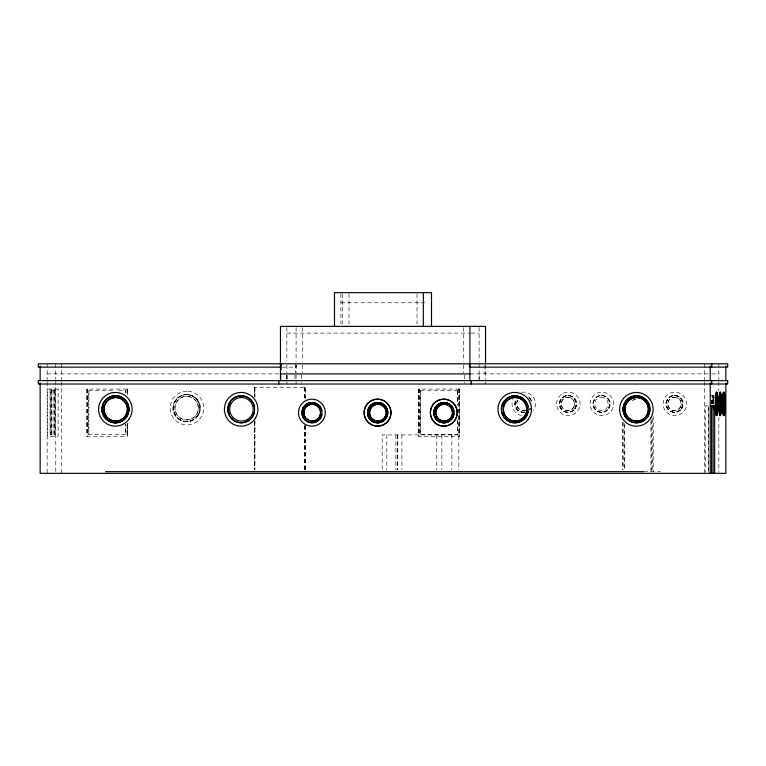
<?xml version="1.0" encoding="UTF-8"?>
<svg xmlns="http://www.w3.org/2000/svg" width="766" height="766" viewBox="0 0 766 766"><rect width="100%" height="100%" fill="white"/><g stroke="black" fill="none" stroke-linecap="round" stroke-linejoin="round"><path stroke-width="0.57" stroke-dasharray="3.83 2.87" d="M479.123 379.515L479.143 373.894M340.918 302.771L425.082 302.771M286.867 333.114L469.845 333.114M470.956 333.114L479.133 333.114M282.223 367.153L296.461 367.153L296.461 364.913M47.157 373.894L278.91 373.894M469.912 373.894L710.484 373.894M711.671 373.894L718.843 373.894M112.554 390.756L88.751 390.756L88.751 434.571L125.816 434.571L125.729 423.914L125.643 434.571M118.5 390.756L125.816 390.756M420.496 390.756L457.551 390.756M186.272 394.605A13.482 13.415 -90 0 1 197.887 414.827A13.482 13.415 -90 0 1 174.648 414.827A13.482 13.415 -90 0 1 186.272 394.605L186.942 394.605A13.482 13.415 -90 0 1 198.566 414.827A13.482 13.415 -90 0 1 175.328 414.827A13.482 13.415 -90 0 1 186.942 394.605M567.644 395.476L568.315 395.476M601.176 395.476A8.426 8.388 -90 0 1 608.443 408.115A8.426 8.388 -90 0 1 593.918 408.115A8.426 8.388 -90 0 1 601.176 395.476L601.856 395.476M674.195 395.476A8.426 8.388 -90 0 1 681.453 408.115A8.426 8.388 -90 0 1 666.927 408.115A8.426 8.388 -90 0 1 674.195 395.476L674.865 395.476M711.126 395.476L714.314 395.476M186.588 396.29L186.76 396.29A11.796 11.739 -90 0 1 196.843 413.985A11.796 11.739 -90 0 1 176.506 413.985A11.796 11.739 -90 0 1 186.674 396.29M567.96 397.161A6.741 6.712 -90 0 1 573.772 407.273A6.741 6.712 -90 0 1 562.158 407.273A6.741 6.712 -90 0 1 567.96 397.161L568.046 397.161M601.415 397.161A6.741 6.712 -90 0 1 607.227 407.273A6.741 6.712 -90 0 1 595.603 407.273A6.741 6.712 -90 0 1 601.415 397.161L601.588 397.161M674.425 397.161A6.741 6.712 -90 0 1 680.237 407.273A6.741 6.712 -90 0 1 668.622 407.273A6.741 6.712 -90 0 1 674.425 397.161L674.597 397.161M711.738 403.902A6.741 0.68 -90 0 1 712.409 397.161L714.084 397.161M523.092 412.328L523.772 412.328M567.644 412.328L568.315 412.328M601.176 412.328L601.856 412.328M674.195 412.328L674.865 412.328M186.272 421.568L186.942 421.568M458.853 434.906L382.186 434.906L382.186 469.845M644.082 471.655L660.455 471.655M286.963 379.515L286.877 373.894L286.877 379.515M718.843 363.783L718.843 380.645M718.843 381.832L718.843 391.158M718.843 417.355L718.843 472.153M708.426 472.153L708.426 405.923L705.247 405.923L705.247 472.153M708.282 405.923L708.282 472.153M704.5 363.783L704.5 380.645M704.5 381.832L704.5 473.34M653.245 416.235L653.245 472.143M652.603 418.609L652.603 472.143M651.569 419.797L651.569 472.143M650.928 420.994L650.928 472.143M624.74 424.555L624.74 469.769M624.098 423.368L624.098 469.769M623.064 422.181L623.064 469.769M622.423 422.181L622.423 469.769M485.539 364.913L485.405 379.515M485.539 381.765L485.539 384.015M484.897 364.913L484.897 373.894M479.133 327.494L479.133 361.447M479.133 363.783L479.123 384.015M464.684 375.024L464.684 379.515M464.684 382.119L464.684 382.962M463.583 327.542L463.583 361.447M463.583 364.913L463.583 372.774M459.227 389.071L459.227 436.256M459.064 389.071L459.064 436.256M458.824 389.071L458.853 469.845M457.465 390.756L457.551 404.965M457.465 420.362L457.551 434.571L420.496 434.571L420.572 390.756M457.388 390.756L457.388 404.965M457.388 420.362L457.388 434.571M451.854 434.906L451.854 469.845M441.838 434.906L441.838 469.845M436.764 434.906L436.764 469.845M420.658 390.756L420.658 434.571M419.222 389.071L419.222 436.256M418.983 389.071L418.983 436.256M418.81 389.071L418.81 436.256M417.01 293.828L417.01 324.047M401.911 434.906L401.911 469.845M397.813 434.906L397.813 469.845M397.276 434.906L397.276 469.845M395.888 434.906L395.888 469.845M386.811 434.906L386.811 469.845M348.99 293.828L348.99 324.047M342.67 293.828L342.67 324.047M340.918 293.79L340.918 324.047M305.289 399.316L305.289 387.385L254.341 387.385L254.341 396.932M305.289 425.58L305.289 472.143M305.05 387.385L305.05 399.316M305.05 425.58L305.05 469.759M304.887 387.385L304.887 399.316M304.887 425.58L304.887 469.759M304.648 387.385L304.648 399.316M304.648 425.58L304.648 472.143M302.417 327.542L302.417 361.447M302.417 364.913L302.417 372.774M301.316 375.024L301.316 379.515M301.316 382.119L301.316 382.962M296.088 327.542L296.088 361.447M296.088 364.913L296.088 372.774M296.088 375.024L296.088 379.515M296.088 381.765L296.088 384.015M295.446 363.783L295.446 372.774M294.939 375.024L294.939 379.515M286.982 375.024L286.877 384.015M286.867 327.494L286.867 361.447M286.867 364.913L286.867 372.774M254.982 387.385L254.982 396.932M254.982 420.812L254.982 469.759M254.743 387.385L254.743 396.932M254.743 420.812L254.743 469.759M254.58 387.385L254.58 396.932M254.58 421.999L254.58 469.759M254.341 421.999L254.341 469.759M127.721 394.969L127.721 389.071L86.836 389.071L86.836 436.256L127.721 436.256L127.721 423.282M127.491 389.071L127.491 394.969M127.491 423.282L127.491 436.256M127.319 389.071L127.319 394.969M127.319 424.46L127.319 436.256M127.079 389.071L127.079 394.969M127.079 424.46L127.079 436.256M125.816 393.121L125.729 390.756L125.643 393.121M88.923 390.756L88.837 434.571M87.477 389.071L87.477 436.256M87.247 389.071L87.247 436.256M87.075 389.071L87.075 436.256M61.5 363.783L61.5 380.645M61.5 381.832L61.5 473.34M55.765 363.783L55.765 379.515M55.765 380.645L55.765 472.153M54.788 390.756L54.788 434.571M54.089 389.071L54.118 436.256M53.946 390.756L53.946 434.571M51.906 390.756L51.906 434.571M51.772 389.071L51.734 436.256M51.063 390.756L51.063 434.571M50.058 389.071L50.058 436.256M47.157 363.783L47.157 380.645M47.157 381.832L47.157 473.34M521.598 392.297A11.796 11.739 -90 0 1 533.557 410.356M521.598 415.498A11.796 11.739 -90 0 1 512.818 399.555M528.358 396.845A8.426 8.388 -90 0 1 532.016 402.37M530.283 409.207A8.426 8.388 -90 0 1 529.699 409.858M524.519 412.29A8.426 8.388 -90 0 1 516.753 399.287M525.802 410.164A6.741 6.712 -90 0 1 518.122 399.651M529.43 397.937A8.426 8.388 -90 0 1 531.748 402.37M530.512 408.508A8.426 8.388 -90 0 1 529.43 409.858M525.026 412.185A8.426 8.388 -90 0 1 516.485 399.287M525.964 410.164A6.741 6.712 -90 0 1 517.883 400.206M529.258 397.937A8.426 8.388 -90 0 1 531.575 402.37M530.35 408.508A8.426 8.388 -90 0 1 529.258 409.858M524.854 412.185A8.426 8.388 -90 0 1 516.313 399.287M633.817 399.699A13.482 13.415 -90 0 1 635.071 399.402M631.998 400.685A13.482 13.415 -90 0 1 635.713 399.402M712.572 403.902A6.741 0.68 -90 0 1 713.251 397.161A6.741 0.68 -90 0 1 713.931 403.902M711.566 403.902A8.426 0.843 -90 0 1 712.409 395.476A8.426 0.843 -90 0 1 713.261 403.902A8.426 0.843 -90 0 1 714.324 395.802M712.409 397.161A6.741 0.68 -90 0 1 713.089 403.902M713.414 403.902A6.741 0.68 -90 0 1 714.276 397.42M712.801 403.902A8.426 0.843 -90 0 1 713.366 395.955A8.426 0.843 -90 0 1 714.305 398.588M530.11 408.508A8.426 8.388 -90 0 1 529.603 409.207M524.624 412.185A8.426 8.388 -90 0 1 516.073 399.287M58.139 389.071L47.712 389.071L47.712 436.256L58.139 436.256L58.139 389.071M459.466 389.071L418.581 389.071L418.581 436.256L459.466 436.256L459.466 389.071M55.631 390.756L50.23 390.756L50.23 434.571L55.631 434.571L55.631 390.756M186.942 391.235L186.914 391.235A16.852 16.766 -90 0 0 172.417 416.512A16.852 16.766 -90 0 0 201.468 416.512A16.852 16.766 -90 0 0 186.942 391.235M577.918 410.691A11.796 11.739 -90 0 0 569.377 392.144A11.796 11.739 -90 0 0 557.667 408.853A11.796 11.739 -90 0 0 577.918 410.691M575.142 408.747A8.426 8.388 -90 0 0 569.042 395.505A8.426 8.388 -90 0 0 560.674 407.435A8.426 8.388 -90 0 0 575.142 408.747M611.45 410.691A11.796 11.739 -90 0 0 602.909 392.144A11.796 11.739 -90 0 0 591.208 408.853A11.796 11.739 -90 0 0 611.45 410.691M608.711 408.747A8.426 8.388 -90 0 0 602.612 395.505A8.426 8.388 -90 0 0 594.244 407.435A8.426 8.388 -90 0 0 608.711 408.747M684.469 410.691A11.796 11.739 -90 0 0 675.918 392.144A11.796 11.739 -90 0 0 664.218 408.853A11.796 11.739 -90 0 0 684.469 410.691M681.692 408.747A8.426 8.388 -90 0 0 675.583 395.505A8.426 8.388 -90 0 0 667.224 407.435A8.426 8.388 -90 0 0 681.692 408.747M198.203 414.827A13.482 13.415 -90 0 0 186.588 394.605A13.482 13.415 -90 0 0 174.974 414.827A13.482 13.415 -90 0 0 198.203 414.827M196.182 414.875A11.796 11.739 -90 0 0 187.641 396.338A11.796 11.739 -90 0 0 175.941 413.046A11.796 11.739 -90 0 0 196.182 414.875M198.375 414.827A13.482 13.415 -90 0 0 186.76 394.605A13.482 13.415 -90 0 0 175.136 414.827A13.482 13.415 -90 0 0 198.375 414.827M681.453 408.747A8.426 8.388 -90 0 0 675.353 395.505A8.426 8.388 -90 0 0 666.985 407.435A8.426 8.388 -90 0 0 681.453 408.747M680.084 407.78A6.741 6.712 -90 0 0 675.2 397.181A6.741 6.712 -90 0 0 668.507 406.727A6.741 6.712 -90 0 0 680.084 407.78M681.692 408.115A8.426 8.388 -90 0 0 674.425 395.476A8.426 8.388 -90 0 0 667.167 408.115A8.426 8.388 -90 0 0 681.692 408.115M608.846 408.115A8.426 8.388 -90 0 0 601.588 395.476A8.426 8.388 -90 0 0 594.32 408.115A8.426 8.388 -90 0 0 608.846 408.115M574.902 408.747A8.426 8.388 -90 0 0 568.803 395.505A8.426 8.388 -90 0 0 560.444 407.435A8.426 8.388 -90 0 0 574.902 408.747M575.142 408.115A8.426 8.388 -90 0 0 567.874 395.476A8.426 8.388 -90 0 0 560.616 408.115A8.426 8.388 -90 0 0 575.142 408.115M573.361 407.78A6.741 6.712 -90 0 0 568.477 397.181A6.741 6.712 -90 0 0 561.794 406.727A6.741 6.712 -90 0 0 573.361 407.78M574.5 408.747A8.426 8.388 -90 0 0 568.391 395.505A8.426 8.388 -90 0 0 560.032 407.435A8.426 8.388 -90 0 0 574.5 408.747"/><path stroke-width="1.15" d="M280.461 380.645L280.461 326.373L485.539 326.373L485.539 363.783M280.461 373.894L470.343 373.894M711.116 405.923L714.659 405.923L714.659 473.34M105.545 471.655L643.488 471.655M725.852 366.033L725.852 380.645M725.852 383.019L725.852 473.34L40.148 473.34L40.148 383.019M713.146 405.923L713.146 473.34M711.738 363.783L711.738 367.153M711.738 380.645L711.738 384.015M711.614 405.923L711.614 473.34M710.235 366.033L710.235 380.645M710.235 383.019L710.235 473.34M471.234 380.645L471.234 384.015M469.912 326.373L469.912 380.645M469.539 363.783L469.539 367.153L727.7 367.153L727.7 363.783L38.3 363.783L38.3 367.153L280.5 367.153L280.5 363.783M431.507 326.373L431.507 292.66L334.493 292.66L334.493 326.373M423.33 292.66L423.33 326.373M281.103 363.783L281.103 369.404M280.595 373.894L280.595 380.645M278.805 380.645L278.805 384.015M40.148 366.033L40.148 380.645M628.331 419.758A13.482 13.415 -90 0 1 631.845 396.759M528.205 411.744A13.482 13.415 -90 0 1 507.609 420.534A13.482 13.415 -90 0 1 507.609 398.052A13.482 13.415 -90 0 1 528.205 406.842M512.741 422.554A13.482 13.415 -90 0 1 504.765 417.786M502.707 414.253A13.482 13.415 -90 0 1 502.285 412.998M502.285 405.578A13.482 13.415 -90 0 1 504.765 400.79M453.951 414.502A10.111 10.063 -90 0 1 438.506 421.099A10.111 10.063 -90 0 1 438.506 404.228A10.111 10.063 -90 0 1 453.951 410.825M439.607 421.645A10.111 10.063 -90 0 1 435.289 417.307M434.207 413.573A10.111 10.063 -90 0 1 440.527 403.261M374.277 422.066A10.111 10.063 -90 0 1 373.358 403.682M322.046 414.502A10.111 10.063 -90 0 1 306.601 421.099A10.111 10.063 -90 0 1 306.601 404.228A10.111 10.063 -90 0 1 322.046 410.825M304.514 419.04A10.111 10.063 -90 0 1 308.621 403.261M254.59 411.744A13.482 13.415 -90 0 1 233.994 420.534A13.482 13.415 -90 0 1 233.994 398.052A13.482 13.415 -90 0 1 254.59 406.842M108.446 420.582A13.482 13.415 -90 0 1 102.893 405.578M110.85 396.759A13.482 13.415 -90 0 1 112.095 396.328M713.433 409.207A8.426 0.843 -90 0 1 713.261 405.434M713.462 406.382A6.741 0.68 -90 0 1 713.443 405.75M105.612 417.786A13.482 13.415 -90 0 1 102.836 406.842M107.566 398.827A13.482 13.415 -90 0 1 112.334 396.328M233.343 419.758A13.482 13.415 -90 0 1 231.389 417.786M229.331 414.253A13.482 13.415 -90 0 1 230.576 401.911M233.343 398.827A13.482 13.415 -90 0 1 235.641 397.315M304.753 419.04A10.111 10.063 -90 0 1 308.861 403.261M374.507 422.066A10.111 10.063 -90 0 1 373.597 403.682M438.956 421.128A10.111 10.063 -90 0 1 438.123 420.515M436.046 418.198A10.111 10.063 -90 0 1 435.528 417.307M434.446 413.573A10.111 10.063 -90 0 1 440.756 403.261M512.981 422.554A13.482 13.415 -90 0 1 505.005 417.786M502.946 414.253A13.482 13.415 -90 0 1 502.525 412.998M502.525 405.578A13.482 13.415 -90 0 1 505.005 400.79M628.57 419.758A13.482 13.415 -90 0 1 625.793 401.911M628.57 398.827A13.482 13.415 -90 0 1 630.858 397.315M727.7 380.645L38.3 380.645L38.3 384.015L727.7 384.015L727.7 380.645M720.988 410.691A11.796 1.187 -90 0 0 720.126 392.144A11.796 1.187 -90 0 0 718.948 408.853A11.796 1.187 -90 0 0 720.988 410.691M719.293 399.689A8.426 0.843 90 0 0 720.021 412.328A8.426 0.843 90 0 0 720.749 399.689A8.426 0.843 90 0 0 719.293 399.689M721.323 410.691A11.796 1.187 -90 0 0 720.461 392.144A11.796 1.187 -90 0 0 719.284 408.853A11.796 1.187 -90 0 0 721.323 410.691M719.628 399.689A8.426 0.843 90 0 0 720.356 412.328A8.426 0.843 90 0 0 721.093 399.689A8.426 0.843 90 0 0 719.628 399.689M455.435 419.404A13.482 13.415 -90 0 0 443.82 399.182A13.482 13.415 -90 0 0 432.168 419.404A13.482 13.415 -90 0 0 455.406 419.404A13.482 13.415 -90 0 0 443.792 399.182A13.482 13.415 -90 0 0 432.206 419.404A13.482 13.415 -90 0 0 455.435 419.404M435.107 407.608A10.111 10.063 90 0 0 443.82 422.775A10.111 10.063 90 0 0 452.534 407.608A10.111 10.063 90 0 0 435.107 407.608A10.111 10.063 90 0 0 443.792 422.775A10.111 10.063 90 0 0 452.505 407.608A10.111 10.063 90 0 0 435.078 407.608M389.185 419.404A13.482 13.415 -90 0 0 377.571 399.182A13.482 13.415 -90 0 0 365.957 419.404A13.482 13.415 -90 0 0 389.185 419.404M368.858 407.608A10.111 10.063 90 0 0 377.571 422.775A10.111 10.063 90 0 0 386.284 407.608A10.111 10.063 90 0 0 368.858 407.608A10.111 10.063 90 0 0 377.542 422.775A10.111 10.063 90 0 0 386.255 407.608A10.111 10.063 90 0 0 368.829 407.608M389.157 419.404A13.482 13.415 -90 0 0 377.542 399.182A13.482 13.415 -90 0 0 365.918 419.404A13.482 13.415 -90 0 0 389.157 419.404M323.501 419.404A13.482 13.415 -90 0 0 311.886 399.182A13.482 13.415 -90 0 0 300.272 419.404A13.482 13.415 -90 0 0 323.501 419.404M303.202 407.608A10.111 10.063 90 0 0 311.925 422.775A10.111 10.063 90 0 0 320.638 407.608A10.111 10.063 90 0 0 303.202 407.608M129.052 418.992A16.852 16.766 -90 0 0 116.844 392.508A16.852 16.766 -90 0 0 100.126 416.369A16.852 16.766 -90 0 0 129.052 418.992M126.955 416.034A13.482 13.415 -90 0 0 115.34 395.811A13.482 13.415 -90 0 0 103.726 416.034A13.482 13.415 -90 0 0 126.955 416.034A13.482 13.415 -90 0 0 115.379 395.811A13.482 13.415 -90 0 0 103.764 416.034A13.482 13.415 -90 0 0 127.003 416.034M255.672 417.719A16.852 16.766 -90 0 0 241.156 392.441A16.852 16.766 -90 0 0 226.631 417.719A16.852 16.766 -90 0 0 255.672 417.719M252.78 416.034A13.482 13.415 -90 0 0 241.156 395.811A13.482 13.415 -90 0 0 229.541 416.034A13.482 13.415 -90 0 0 252.78 416.034M528.444 418.992A16.852 16.766 -90 0 0 516.246 392.508A16.852 16.766 -90 0 0 499.518 416.369A16.852 16.766 -90 0 0 528.444 418.992M525.744 417.058A13.482 13.415 -90 0 0 515.978 395.859A13.482 13.415 -90 0 0 502.601 414.961A13.482 13.415 -90 0 0 525.744 417.058M650.899 417.719A16.852 16.766 -90 0 0 636.374 392.441A16.852 16.766 -90 0 0 621.848 417.719A16.852 16.766 -90 0 0 650.899 417.719M647.998 416.034A13.482 13.415 -90 0 0 636.383 395.811A13.482 13.415 -90 0 0 624.759 416.034A13.482 13.415 -90 0 0 647.998 416.034M717.407 410.691A11.796 1.187 -90 0 0 716.545 392.144A11.796 1.187 -90 0 0 715.367 408.853A11.796 1.187 -90 0 0 717.407 410.691M715.703 399.689A8.426 0.843 90 0 0 716.44 412.328A8.426 0.843 90 0 0 717.168 399.689A8.426 0.843 90 0 0 715.703 399.689M717.799 409.8A11.796 1.187 -90 0 0 716.775 392.106A11.796 1.187 -90 0 0 715.75 409.8A11.796 1.187 -90 0 0 717.799 409.8M716.038 399.689A8.426 0.843 90 0 0 716.775 412.328A8.426 0.843 90 0 0 717.503 399.689A8.426 0.843 90 0 0 716.038 399.689M724.569 410.691A11.796 1.187 -90 0 0 723.707 392.144A11.796 1.187 -90 0 0 722.529 408.853A11.796 1.187 -90 0 0 724.569 410.691M722.874 399.689A8.426 0.843 90 0 0 723.602 412.328A8.426 0.843 90 0 0 724.339 399.689A8.426 0.843 90 0 0 722.874 399.689M724.904 410.691A11.796 1.187 -90 0 0 724.042 392.144A11.796 1.187 -90 0 0 722.865 408.853A11.796 1.187 -90 0 0 724.904 410.691M723.209 399.689A8.426 0.843 90 0 0 723.937 412.328A8.426 0.843 90 0 0 724.674 399.689A8.426 0.843 90 0 0 723.209 399.689M646.868 415.191A11.796 11.739 -90 0 0 636.699 397.497A11.796 11.739 -90 0 0 626.531 415.191A11.796 11.739 -90 0 0 646.868 415.191M648.237 416.034A13.482 13.415 -90 0 0 636.613 395.811A13.482 13.415 -90 0 0 624.999 416.034A13.482 13.415 -90 0 0 648.237 416.034M646.217 416.082A11.796 11.739 -90 0 0 637.676 397.544A11.796 11.739 -90 0 0 625.966 414.253A11.796 11.739 -90 0 0 646.217 416.082M525.352 415.191A11.796 11.739 -90 0 0 515.183 397.497A11.796 11.739 -90 0 0 505.014 415.191A11.796 11.739 -90 0 0 525.352 415.191M524.614 416.082A11.796 11.739 -90 0 0 516.073 397.544A11.796 11.739 -90 0 0 504.363 414.253A11.796 11.739 -90 0 0 524.614 416.082M451.404 416.876A8.426 8.388 -90 0 0 444.146 404.237A8.426 8.388 -90 0 0 436.879 416.876A8.426 8.388 -90 0 0 451.404 416.876A8.426 8.388 -90 0 0 444.223 404.237A8.426 8.388 -90 0 0 436.965 416.876A8.426 8.388 -90 0 0 451.49 416.876M385.154 416.876A8.426 8.388 -90 0 0 377.897 404.237A8.426 8.388 -90 0 0 370.629 416.876A8.426 8.388 -90 0 0 385.154 416.876M386.035 418.485A10.111 10.063 -90 0 0 378.71 402.59A10.111 10.063 -90 0 0 368.676 416.915A10.111 10.063 -90 0 0 386.035 418.485M384.829 417.518A8.426 8.388 -90 0 0 378.73 404.266A8.426 8.388 -90 0 0 370.371 416.206A8.426 8.388 -90 0 0 384.829 417.518M319.173 417.413A8.426 8.388 -90 0 0 312.863 404.257A8.426 8.388 -90 0 0 304.552 416.206A8.426 8.388 -90 0 0 319.01 417.518A8.426 8.388 -90 0 0 312.911 404.266A8.426 8.388 -90 0 0 304.686 416.321A8.426 8.388 -90 0 0 319.173 417.413M251.641 415.191A11.796 11.739 -90 0 0 241.481 397.497A11.796 11.739 -90 0 0 231.313 415.191A11.796 11.739 -90 0 0 251.641 415.191M125.787 415.191A11.796 11.739 -90 0 0 115.618 397.497A11.796 11.739 -90 0 0 105.449 415.191A11.796 11.739 -90 0 0 125.787 415.191M126.581 417.058A13.482 13.415 -90 0 0 116.825 395.859A13.482 13.415 -90 0 0 103.448 414.961A13.482 13.415 -90 0 0 126.581 417.058M125.385 416.082A11.796 11.739 -90 0 0 116.844 397.544A11.796 11.739 -90 0 0 105.133 414.253A11.796 11.739 -90 0 0 125.385 416.082"/></g></svg>
